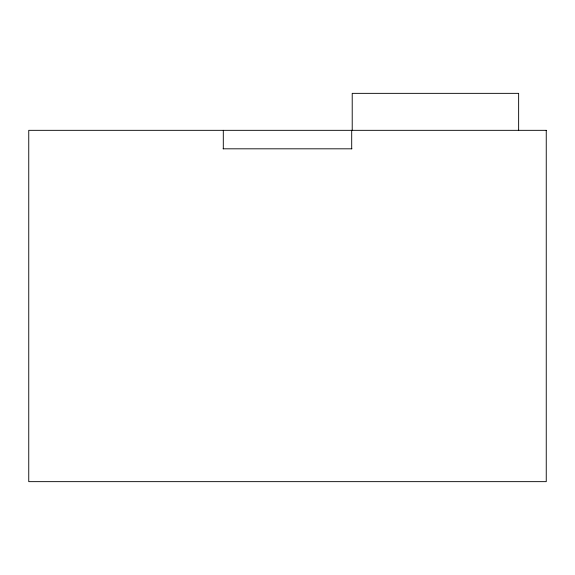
<?xml version="1.0" encoding="UTF-8"?>
<svg xmlns="http://www.w3.org/2000/svg" width="575" height="575" viewBox="0 0 575 575"><rect width="100%" height="100%" fill="white"/><g stroke="black" fill="none" stroke-linecap="round" stroke-linejoin="round"><path stroke-width="0.86" d="M223.1 148.817L351.9 148.817M518.636 130.331L518.636 93.351L352.216 93.351L352.216 130.331M351.699 130.331L351.699 148.817M223.301 130.331L223.301 148.817M546.25 130.331L28.75 130.331L28.75 481.649L546.25 481.649L546.25 130.331"/></g></svg>
